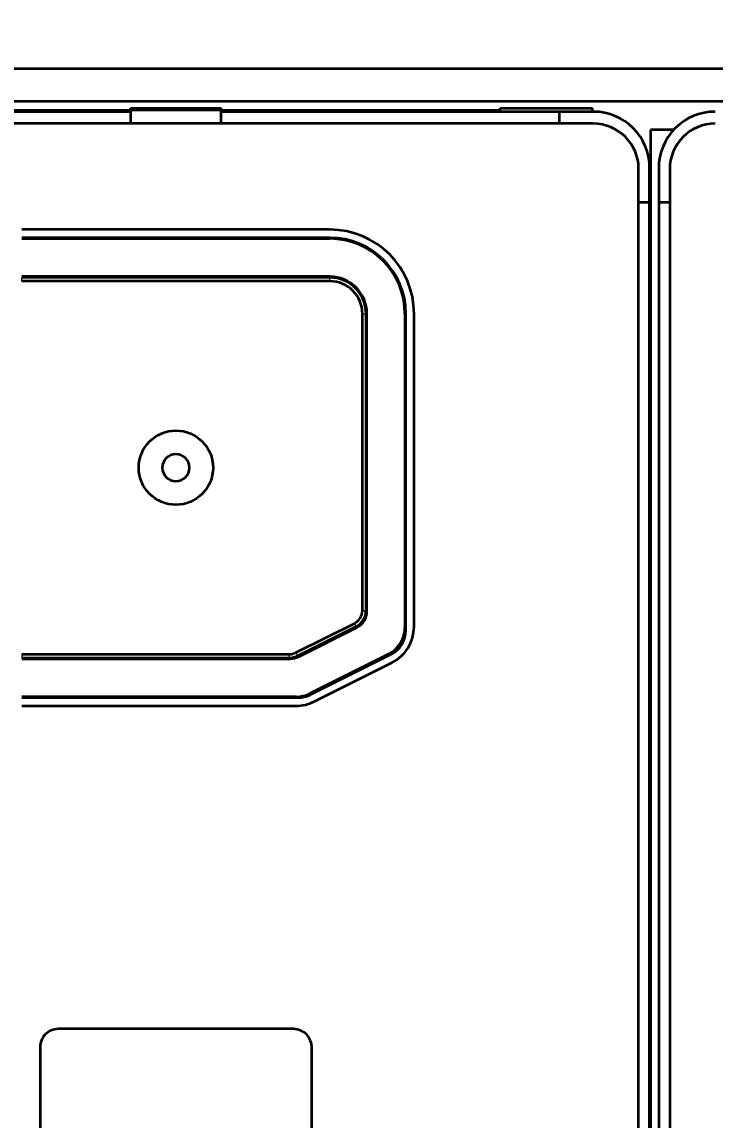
# Model space of a CAD drawing. Extents: x -1334 to -16, y -214 to 699.
# Drawn here: x -1199.6 to -1161.3, y 262.5 to 323.1 of the extents above; entities that cross this region are included whole.
import ezdxf

# ---------------------------------------------------------------- set-up
doc = ezdxf.new("R2010")
doc.units = 0
doc.dimstyles.get("Standard").update_dxf_attribs({"dimtxt": 0.18, "dimasz": 0.18, "dimexe": 0.18, "dimexo": 0.0625, "dimgap": 0.09, "dimtad": 0, "dimtih": 1, "dimtoh": 1, "dimdec": 4, "dimzin": 0, "dimdsep": 46, "dimtxsty": 'Standard', "dimcen": 0.09, "dimadec": 0, "dimazin": 0, "dimtfac": 1, "dimtdec": 4, "dimtofl": 0, "dimtmove": 0, "dimatfit": 3, "dimfxl": 1, "dimtolj": 1, "dimtzin": 0, "dimarcsym": 0})

# ---------------------------------------------------------------- blocks, each defined once
blk = doc.blocks.new('*D1')
at = {"color": 0, "lineweight": -2, "transparency": 16777216}
for p, q in [((-1217.271, 313.783), (-1217.271, 338.169)), ((-795.821, 313.783), (-795.821, 338.169)), ((-1214.771, 336.919), (-798.321, 336.919))]:
    blk.add_line(p, q, dxfattribs=at)
at = {"color": 0, "transparency": 16777216}
for points in [[(-1214.771, 337.336), (-1214.771, 336.502), (-1217.271, 336.919)], [(-798.321, 337.336), (-798.321, 336.502), (-795.821, 336.919)]]:
    blk.add_solid(points, dxfattribs=at)
at = {"layer": 'Defpoints', "color": 0, "transparency": 16777216}
for p in [(-795.821, 336.919), (-1217.271, 313.158), (-795.821, 313.158)]:
    blk.add_point(p, dxfattribs=at)
at = {"color": 0, "transparency": 16777216, "insert": (-1006.546, 339.002), "char_height": 2.5, "attachment_point": 5}
blk.add_mtext('421,45', dxfattribs=at)

msp = doc.modelspace()

# ---------------------------------------------------------------- linework, layer by layer
at = {"color": 7, "lineweight": 35}
for p, q in [((-1220.695, 320.538), (-791.695, 320.538)), ((-1217.771, 318.738), (-794.711, 318.738)), ((-1168.062, 317.498), (-1214.161, 317.498)), ((-1164.901, 317.148), (-1164.901, 171.148)), ((-1165.562, 173.298), (-1165.562, 314.998)), ((-1163.841, 314.998), (-1163.841, 173.298)), ((-1164.951, 175.138), (-1164.951, 313.158)), ((-1164.451, 313.158), (-1164.451, 175.138))]:
    msp.add_line(p, q, dxfattribs=at)
at = {"color": 7, "lineweight": 35, "ltscale": 0.466501}
for p, q in [((-1193.611, 318.158), (-1212.271, 318.158)), ((-1169.951, 318.158), (-1188.611, 318.158))]:
    msp.add_line(p, q, dxfattribs=at)
at = {"color": 7, "lineweight": 35, "ltscale": 0.385251}
for p, q in [((-1209.021, 318.248), (-1193.611, 318.248)), ((-1188.611, 318.248), (-1173.201, 318.248))]:
    msp.add_line(p, q, dxfattribs=at)
at = {"color": 7, "lineweight": 35, "ltscale": 0.125}
for p, q in [((-1193.611, 318.348), (-1188.611, 318.348)), ((-1188.611, 318.248), (-1193.611, 318.248))]:
    msp.add_line(p, q, dxfattribs=at)
at = {"color": 7, "lineweight": 35, "ltscale": 0.0025}
for p, q in [((-1193.611, 318.248), (-1193.611, 318.348)), ((-1188.611, 318.248), (-1188.611, 318.348)), ((-1173.201, 318.248), (-1173.201, 318.348))]:
    msp.add_line(p, q, dxfattribs=at)
at = {"color": 7, "lineweight": 35, "ltscale": 0.01875}
for p, q in [((-1193.611, 318.248), (-1193.611, 317.498)), ((-1188.611, 317.498), (-1188.611, 318.248))]:
    msp.add_line(p, q, dxfattribs=at)
at = {"color": 7, "lineweight": 35, "ltscale": 0.127249}
msp.add_line((-1173.201, 318.348), (-1168.111, 318.348), dxfattribs=at)
at = {"color": 7, "lineweight": 35, "ltscale": 0.047247}
msp.add_line((-1168.062, 318.158), (-1169.951, 318.158), dxfattribs=at)
at = {"color": 7, "lineweight": 35, "ltscale": 0.0165}
msp.add_line((-1169.951, 318.158), (-1169.951, 317.498), dxfattribs=at)
at = {"color": 7, "lineweight": 35, "ltscale": 0.00475}
msp.add_line((-1168.111, 318.158), (-1168.111, 318.348), dxfattribs=at)
at = {"color": 7, "lineweight": 35, "ltscale": 0.031653}
msp.add_line((-1163.635, 317.148), (-1164.901, 317.148), dxfattribs=at)
at = {"color": 7, "lineweight": 35, "ltscale": 0.04725}
for p, q in [((-1164.951, 313.158), (-1164.951, 315.048)), ((-1164.451, 315.048), (-1164.451, 313.158))]:
    msp.add_line(p, q, dxfattribs=at)
at = {"color": 7, "lineweight": 35, "ltscale": 0.015253}
msp.add_line((-1165.562, 313.158), (-1164.951, 313.158), dxfattribs=at)
at = {"color": 7, "lineweight": 35, "ltscale": 0.01525}
msp.add_line((-1164.451, 313.158), (-1163.841, 313.158), dxfattribs=at)
at = {"color": 7, "lineweight": 35, "ltscale": 0.425}
for p, q in [((-1182.611, 311.648), (-1199.611, 311.648)), ((-1182.611, 311.198), (-1199.611, 311.198)), ((-1199.611, 311.148), (-1182.611, 311.148)), ((-1182.611, 309.048), (-1199.611, 309.048)), ((-1182.611, 308.998), (-1199.611, 308.998)), ((-1182.611, 308.798), (-1199.611, 308.798))]:
    msp.add_line(p, q, dxfattribs=at)
at = {"color": 7, "lineweight": 13, "ltscale": 0.005}
for p, q in [((-1199.611, 308.798), (-1199.611, 308.998)), ((-1182.611, 308.798), (-1182.611, 308.998)), ((-1199.611, 288.198), (-1199.611, 287.998)), ((-1184.848, 288.198), (-1184.848, 287.998))]:
    msp.add_line(p, q, dxfattribs=at)
at = {"color": 7, "lineweight": 35, "ltscale": 0.40955}
for p, q in [((-1180.812, 290.616), (-1180.812, 306.998)), ((-1180.611, 290.616), (-1180.611, 306.998))]:
    msp.add_line(p, q, dxfattribs=at)
at = {"color": 7, "lineweight": 13, "ltscale": 0.005002}
for p, q in [((-1180.812, 306.998), (-1180.611, 306.998)), ((-1180.812, 290.616), (-1180.611, 290.616))]:
    msp.add_line(p, q, dxfattribs=at)
at = {"color": 7, "lineweight": 35, "ltscale": 0.410799}
msp.add_line((-1180.562, 290.566), (-1180.562, 306.998), dxfattribs=at)
at = {"color": 7, "lineweight": 35, "ltscale": 0.43243}
for p, q in [((-1178.461, 306.998), (-1178.461, 289.7)), ((-1177.961, 289.7), (-1177.961, 306.998))]:
    msp.add_line(p, q, dxfattribs=at)
at = {"color": 7, "lineweight": 35, "ltscale": 0.436823}
msp.add_line((-1178.411, 289.525), (-1178.411, 306.998), dxfattribs=at)
at = {"color": 7, "lineweight": 35, "ltscale": 0.090451}
for p, q in [((-1184.49, 288.282), (-1181.254, 289.9)), ((-1184.35, 288.053), (-1181.114, 289.671))]:
    msp.add_line(p, q, dxfattribs=at)
at = {"color": 7, "lineweight": 13, "ltscale": 0.004999}
msp.add_line((-1181.254, 289.9), (-1181.164, 289.721), dxfattribs=at)
at = {"color": 7, "lineweight": 35, "ltscale": 0.090449}
msp.add_line((-1184.4, 288.103), (-1181.164, 289.721), dxfattribs=at)
at = {"color": 7, "lineweight": 35, "ltscale": 0.369098}
for p, q in [((-1199.611, 288.198), (-1184.848, 288.198)), ((-1199.611, 287.998), (-1184.848, 287.998))]:
    msp.add_line(p, q, dxfattribs=at)
at = {"color": 7, "lineweight": 13, "ltscale": 0.005001}
msp.add_line((-1184.49, 288.282), (-1184.4, 288.103), dxfattribs=at)
at = {"color": 7, "lineweight": 35, "ltscale": 0.120347}
msp.add_line((-1179.401, 288.18), (-1183.707, 286.027), dxfattribs=at)
at = {"color": 7, "lineweight": 35, "ltscale": 0.124496}
msp.add_line((-1179.241, 288.183), (-1183.695, 285.956), dxfattribs=at)
at = {"color": 7, "lineweight": 35, "ltscale": 0.370349}
msp.add_line((-1199.611, 287.948), (-1184.797, 287.948), dxfattribs=at)
at = {"color": 7, "lineweight": 35, "ltscale": 0.120344}
msp.add_line((-1183.483, 285.58), (-1179.178, 287.733), dxfattribs=at)
at = {"color": 7, "lineweight": 35, "ltscale": 0.37861}
for p, q in [((-1184.467, 285.848), (-1199.611, 285.848)), ((-1199.611, 285.348), (-1184.467, 285.348))]:
    msp.add_line(p, q, dxfattribs=at)
at = {"color": 7, "lineweight": 35, "ltscale": 0.381146}
msp.add_line((-1199.611, 285.798), (-1184.366, 285.798), dxfattribs=at)
at = {"color": 7, "lineweight": 35, "ltscale": 0.325}
msp.add_line((-1184.611, 267.498), (-1197.611, 267.498), dxfattribs=at)
at = {"color": 7, "lineweight": 35, "ltscale": 0.289663}
for p, q in [((-1198.611, 266.498), (-1198.611, 254.911)), ((-1183.611, 254.911), (-1183.611, 266.498))]:
    msp.add_line(p, q, dxfattribs=at)
at = {"color": 7, "lineweight": 35}
msp.add_circle((-1191.111, 298.498), 2.05, dxfattribs=at)
for centre, radius, start, end in [((-1168.062, 315.048), 3.11, 0, 90), ((-1161.341, 315.048), 3.11, 90, 180.00001), ((-1168.062, 314.998), 2.5, 0, 90), ((-1161.341, 314.998), 2.5, 90, 180.00001), ((-1182.611, 306.998), 4.65, 0, 90), ((-1182.611, 306.998), 4.2, 360, 90), ((-1182.611, 306.998), 4.15, 0, 90), ((-1182.611, 306.998), 2.05, 0, 90), ((-1182.611, 306.998), 2, 360, 90), ((-1182.611, 306.998), 1.8, 360, 90), ((-1191.111, 298.498), 0.75, 90.01945, 89.94167), ((-1181.611, 290.616), 0.8, 296.56505, 360), ((-1181.611, 290.616), 1, 296.56505, 360), ((-1181.562, 290.566), 1, 296.56505, 360), ((-1180.161, 289.7), 1.7, 296.56505, 360), ((-1179.911, 289.525), 1.5, 296.56505, 360), ((-1180.161, 289.7), 2.2, 296.56505, 0), ((-1184.848, 288.998), 0.8, 270, 296.56496), ((-1184.848, 288.998), 1, 270, 296.56505), ((-1184.797, 288.948), 1, 270, 296.56505), ((-1184.467, 287.548), 1.7, 270, 296.56505), ((-1184.366, 287.298), 1.5, 270, 296.56505), ((-1184.467, 287.548), 2.2, 270, 296.56505), ((-1197.611, 266.498), 1, 90, 180.00001), ((-1184.611, 266.498), 1, 360, 90)]:
    msp.add_arc(centre, radius, start, end, dxfattribs=at)

# ---------------------------------------------------------------- dimensions: what is measured, and where the dimension line sits
dim = msp.add_linear_dim(base=(-795.821, 336.919), p1=(-1217.271, 313.158), p2=(-795.821, 313.158), dimstyle='Standard', override={"dimtxt": 2.5, "dimasz": 2.5, "dimexe": 1.25, "dimexo": 0.625, "dimgap": 0.625, "dimtad": 1, "dimtih": 0, "dimtoh": 0, "dimdec": 2, "dimzin": 8, "dimdsep": 44, "dimcen": 2.5, "dimtdec": 2, "dimtofl": 1, "dimatfit": 0, "dimtolj": 0, "dimtzin": 8})
dim.commit()
dim.dimension.update_dxf_attribs({"geometry": '*D1', "text_midpoint": (-1006.546, 339.002)})

doc.saveas('drawing.dxf')
